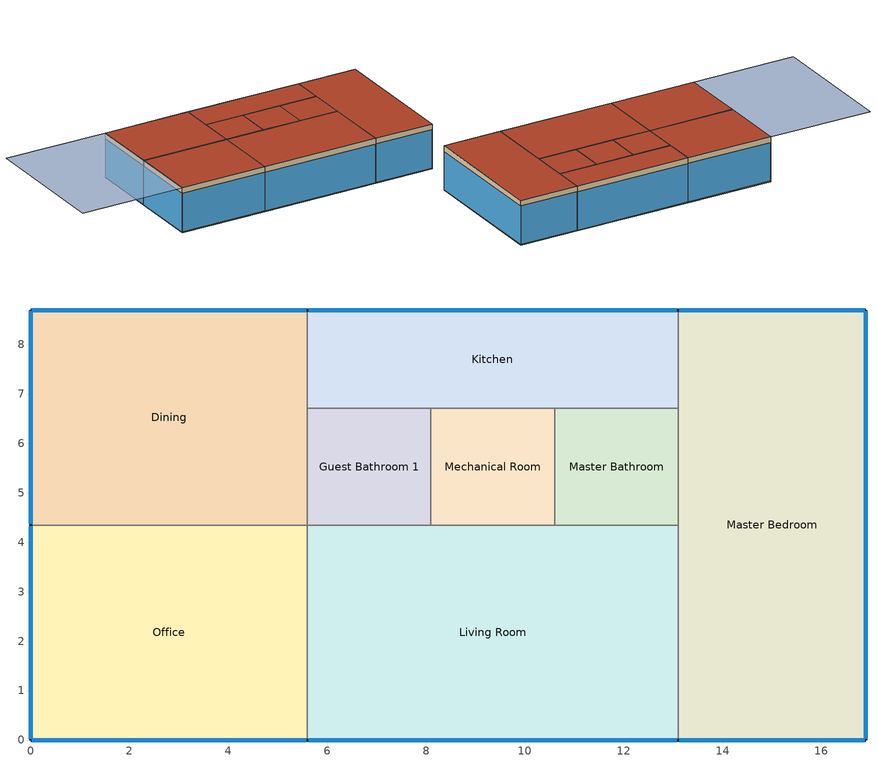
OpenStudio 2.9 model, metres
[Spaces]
Office
 floor outside: 5.6,4.35 5.6,0 0,0 0,4.35 z0.71
 wall outside: 0,4.35 0,0 5.6,0 z0.71:3.58
 wall to Living Room (Air Wall): 5.6,0 5.6,4.35 z0.71:3.58
 wall to Dining (Air Wall): 5.6,4.35 0,4.35 z0.71:3.58
 window: 0,4.32 0,0.03 z0.76:3.23; 0.03,0 5.57,0 z0.76:3.22
 roof outside: 5.6,0 5.6,4.35 0,4.35 0,0 z3.58
Living Room
 floor outside: 13.1,4.35 13.1,0 5.6,0 5.6,4.35 z0.71
 wall outside: 5.6,0 13.1,0 z0.71:3.58
 wall to Master Bathroom: 13.1,4.35 10.6,4.35 z0.71:3.58
 wall to Master Bedroom (Air Wall): 13.1,0 13.1,4.35 z0.71:3.58
 wall to Guest Bathroom 1: 8.1,4.35 5.6,4.35 z0.71:3.58
 wall to Mechanical Room: 10.6,4.35 8.1,4.35 z0.71:3.58
 window: 5.63,0 13.07,0 z0.76:3.22
 roof outside: 13.1,0 13.1,4.35 5.6,4.35 5.6,0 z3.58
Master Bedroom
 floor outside: 16.9,8.7 16.9,0 13.1,0 13.1,8.7 z0.71
 wall outside: 13.1,0 16.9,0 16.9,8.7 13.1,8.7 z0.71:3.58
 wall to Kitchen (Air Wall): 13.1,8.7 13.1,6.71 z0.71:3.58
 wall to Master Bathroom: 13.1,6.71 13.1,4.35 z0.71:3.58
 window: 16.9,0.03 16.9,8.67 z0.76:3.21; 13.13,0 16.87,0 / 16.87,8.7 13.13,8.7 z0.76:3.23
 roof outside: 16.9,0 16.9,8.7 13.1,8.7 13.1,0 z3.58
Dining
 floor outside: 5.6,8.7 5.6,4.35 0,4.35 0,8.7 z0.71
 wall outside: 5.6,8.7 0,8.7 0,4.35 z0.71:3.58
 wall to Kitchen (Air Wall): 5.6,6.71 5.6,8.7 z0.71:3.58
 wall to Guest Bathroom 1: 5.6,4.35 5.6,6.71 z0.71:3.58
 window: 0,8.67 0,4.38 z0.76:3.23; 5.57,8.7 0.03,8.7 z0.76:3.22
 roof outside: 5.6,4.35 5.6,8.7 0,8.7 0,4.35 z3.58
Guest Bathroom 1
 floor outside: 8.1,6.71 8.1,4.35 5.6,4.35 5.6,6.71 z0.71
 wall to Kitchen: 8.1,6.71 5.6,6.71 z0.71:3.58
 wall to Mechanical Room: 8.1,4.35 8.1,6.71 z0.71:3.58
 roof outside: 8.1,4.35 8.1,6.71 5.6,6.71 5.6,4.35 z3.58
Mechanical Room
 floor outside: 10.6,6.71 10.6,4.35 8.1,4.35 8.1,6.71 z0.71
 wall to Kitchen: 10.6,6.71 8.1,6.71 z0.71:3.58
 wall to Master Bathroom: 10.6,4.35 10.6,6.71 z0.71:3.58
 roof outside: 10.6,4.35 10.6,6.71 8.1,6.71 8.1,4.35 z3.58
Master Bathroom
 floor outside: 13.1,6.71 13.1,4.35 10.6,4.35 10.6,6.71 z0.71
 wall to Kitchen: 13.1,6.71 10.6,6.71 z0.71:3.58
 roof outside: 13.1,4.35 13.1,6.71 10.6,6.71 10.6,4.35 z3.58
Kitchen
 floor outside: 13.1,8.7 13.1,6.71 5.6,6.71 5.6,8.7 z0.71
 wall outside: 13.1,8.7 5.6,8.7 z0.71:3.58
 window: 13.07,8.7 5.63,8.7 z0.76:3.22
 roof outside: 13.1,6.71 13.1,8.7 5.6,8.7 5.6,6.71 z3.58
shading: 0,0 0,8.7 -6.71,8.7 -6.71,0 z3.58
[ClimateZones]
Climate Zone Institution Name 1=ASHRAE; Climate Zone Document Name 1=ANSI/ASHRAE Standard 169; Climate Zone Document Year 1=2006; Climate Zone Value 1=5A; Climate Zone Institution Name 2=CEC; Climate Zone Document Name 2=California Climate Zone Descriptions; Climate Zone Document Year 2=1995
[Building]
Building 1: Default Construction Set=189.1-2009 - CZ4-5 - MidriseApartment
[Site]
Chicago Midway Ap: Latitude {deg}=41.78; Longitude {deg}=-87.75; Time Zone {hr}=-6; Elevation {m}=186
[SizingPeriod:DesignDay] Barometric Pressure {Pa}=99110; Sky Clearness=0; Rain Indicator=0; Snow Indicator=0; Day of Month=21; Daylight Saving Time Indicator=0; Dry-Bulb Temperature Range Modifier Type=DefaultMultipliers
Name | Maximum Dry-Bulb Temperature {C} | Daily Dry-Bulb Temperature Range {deltaC} | Humidity Indicating Conditions at Maximum Dry-Bulb | Wind Speed {m/s} | Wind Direction {deg} | Month | Day Type | Humidity Indicating Type | Solar Model Indicator | ASHRAE Taub | ASHRAE Taud
Chicago Midway Ap Ann Clg .4% Condns Enth=>MDB | 31.7 | 8.8 | 79600 | 5.6 | 220 | 7 | SummerDesignDay | Enthalpy | ASHRAETau | 0.457 | 2.043
Chicago Midway Ap Ann Clg .4% Condns DP=>MDB | 29 | 8.8 | 23.9 | 5.6 | 220 | 7 | SummerDesignDay | Dewpoint | ASHRAETau | 0.457 | 2.043
Chicago Midway Ap Ann Clg .4% Condns WB=>MDB | 31.3 | 8.8 | 25.6 | 5.6 | 220 | 7 | SummerDesignDay | Wetbulb | ASHRAETau | 0.457 | 2.043
Chicago Midway Ap Ann Clg .4% Condns DB=>MWB | 33.4 | 8.8 | 23.8 | 5.6 | 220 | 7 | SummerDesignDay | Wetbulb | ASHRAETau | 0.457 | 2.043
Chicago Midway Ap Ann Htg Wind 99.6% Condns WS=>MCDB | -3.6 | 0 | -3.6 | 12.3 | 300 | 1 | WinterDesignDay | Wetbulb | ASHRAEClearSky
Chicago Midway Ap Ann Hum_n 99.6% Condns DP=>MCDB | -18 | 0 | -24.5 | 5.3 | 300 | 1 | WinterDesignDay | Dewpoint | ASHRAEClearSky
Chicago Midway Ap Ann Htg 99.6% Condns DB | -18.7 | 0 | -18.7 | 5.3 | 300 | 1 | WinterDesignDay | Wetbulb | ASHRAEClearSky
[DefaultConstructionSet]
189.1-2009 - CZ4-5 - MidriseApartment: Default Exterior Surface Constructions=Default Surface Constructions 4; Default Interior Surface Constructions=Default Surface Constructions 5; Default Ground Contact Surface Constructions=Default Surface Constructions 6; Default Exterior SubSurface Constructions=Default Sub Surface Constructions 3; Default Interior SubSurface Constructions=Default Sub Surface Constructions 4; Interior Partition Construction=Interior Partition
[DefaultSurfaceConstructions]
Name | Floor Construction | Wall Construction | Roof Ceiling Construction
Default Surface Constructions 4 | ExtSlabCarpet 4in ClimateZone 1-8 | ASHRAE 189.1-2009 ExtWall SteelFrame ClimateZone 4-8 | ASHRAE 189.1-2009 ExtRoof IEAD ClimateZone 2-5
Default Surface Constructions 5 | Interior Floor | Interior Wall | Interior Ceiling
Default Surface Constructions 6 | ExtSlabCarpet 4in ClimateZone 1-8 | ExtSlabCarpet 4in ClimateZone 1-8 | ExtSlabCarpet 4in ClimateZone 1-8
[Construction]
ExtSlabCarpet 4in ClimateZone 1-8: MAT-CC05 4 HW CONCRETE, CP02 CARPET PAD
ASHRAE 189.1-2009 ExtWall SteelFrame ClimateZone 4-8: MAT-SHEATH, Wall Insulation [39], 1/2IN Gypsum
ASHRAE 189.1-2009 ExtRoof IEAD ClimateZone 2-5: Roof Membrane, Roof Insulation [21], Metal Decking
Interior Floor: F16 Acoustic tile, F05 Ceiling air space resistance, M11 100mm lightweight concrete
Interior Wall: G01a 19mm gypsum board, F04 Wall air space resistance, G01a 19mm gypsum board
Interior Ceiling: M11 100mm lightweight concrete, F05 Ceiling air space resistance, F16 Acoustic tile
ASHRAE 189.1-2009 ExtWindow ClimateZone alt-res 4-5: Theoretical Glass [216]
Exterior Door: F08 Metal surface, I01 25mm insulation board
Interior Window: Clear 3mm
Interior Door; Interior Partition: G05 25mm wood
Air Wall: G01a 19mm gypsum board
[Material] Thermal Absorptance=0.9
Name | Roughness | Thickness {m} | Conductivity {W/m-K} | Density {kg/m3} | Specific Heat {J/kg-K} | Solar Absorptance | Visible Absorptance
MAT-CC05 4 HW CONCRETE | Rough | 0.1016 | 1.311 | 2240 | 836.8 | 0.85 | 0.85
Wall Insulation [39] | MediumRough | 0.1184 | 0.045 | 265 | 836.8 | 0.7 | 0.7
1/2IN Gypsum | Smooth | 0.0127 | 0.16 | 784.9 | 830 | 0.4 | 0.4
Roof Membrane | VeryRough | 0.0095 | 0.16 | 1121.29 | 1460 | 0.7 | 0.7
Roof Insulation [21] | MediumRough | 0.2105 | 0.049 | 265 | 836.8 | 0.7 | 0.7
Metal Decking | MediumSmooth | 0.0015 | 45.006 | 7680 | 418.4 | 0.6 | 0.6
F16 Acoustic tile | MediumSmooth | 0.0191 | 0.06 | 368 | 590 | 0.3 | 0.3
M11 100mm lightweight concrete | MediumRough | 0.1016 | 0.53 | 1280 | 840 | 0.5 | 0.5
G01a 19mm gypsum board | MediumSmooth | 0.019 | 0.16 | 800 | 1090 | 0.4 | 0.4
F08 Metal surface | Smooth | 0.0008 | 45.28 | 7824 | 500 | 0.7 | 0.7
I01 25mm insulation board | MediumRough | 0.0254 | 0.03 | 43 | 1210 | 0.6 | 0.6
G05 25mm wood | MediumSmooth | 0.0254 | 0.15 | 608 | 1630 | 0.5 | 0.5
[Material:NoMass] Roughness=Smooth; Thermal Resistance {m2-K/W}=0.1; Thermal Absorptance=0.9
Name | Solar Absorptance | Visible Absorptance
CP02 CARPET PAD | 0.8 | 0.8
MAT-SHEATH | 0.7 | 0.7
[Material:AirGap]
Name | Thermal Resistance {m2-K/W}
F05 Ceiling air space resistance | 0.18
F04 Wall air space resistance | 0.15
[DefaultSubSurfaceConstructions]
Name | Fixed Window Construction | Operable Window Construction | Door Construction | Tubular Daylight Dome Construction | Tubular Daylight Diffuser Construction
Default Sub Surface Constructions 3 | ASHRAE 189.1-2009 ExtWindow ClimateZone alt-res 4-5 | ASHRAE 189.1-2009 ExtWindow ClimateZone alt-res 4-5 | Exterior Door | Interior Window | Interior Window
Default Sub Surface Constructions 4 | Interior Window | Interior Window | Interior Door
[WindowMaterial:Glazing] Optical Data Type=SpectralAverage; Thickness {m}=0.003; Back Side Solar Reflectance at Normal Incidence=0; Back Side Visible Reflectance at Normal Incidence=0; Infrared Transmittance at Normal Incidence=0; Dirt Correction Factor for Solar and Visible Transmittance=1; Solar Diffusing=No
Name | Solar Transmittance at Normal Incidence | Front Side Solar Reflectance at Normal Incidence | Visible Transmittance at Normal Incidence | Front Side Visible Reflectance at Normal Incidence | Front Side Infrared Hemispherical Emissivity | Back Side Infrared Hemispherical Emissivity | Conductivity {W/m-K}
Theoretical Glass [216] | 0.3801 | 0.5699 | 0.5079 | 0.4421 | 0.9 | 0.9 | 0.0133
Clear 3mm | 0.837 | 0.075 | 0.898 | 0.081 | 0.84 | 0.84 | 0.9
[BuildingStory]
Building Story 1: Nominal Z Coordinate {m}=0; Nominal Floor to Floor Height {m}=2.87
[Space] Building Story=Building Story 1
Name | Space Type | Thermal Zone
Office | Space Type - Office | Thermal Zone: Office
Living Room | Space Type - Living Room | Thermal Zone: Living Room
Master Bedroom | Space Type - Bedroom | Thermal Zone: Master Bedroom
Dining | Space Type - Dining | Thermal Zone: Dining
Guest Bathroom 1 | Space Type - Bathroom | Thermal Zone: Guest Bathroom 1
Mechanical Room | Space Type - Mechanical Room | Thermal Zone: Mechanical Room
Master Bathroom | Space Type - Bathroom | Thermal Zone: Master Bathroom
Kitchen | Space Type - Kitchen | Thermal Zone: Kitchen
[DefaultScheduleSet] People Activity Level Schedule=MidriseApartment Activity; Infiltration Schedule=MidriseApartment Infil
Name | Number of People Schedule | Lighting Schedule | Electric Equipment Schedule
189.1-2009 - MidriseApartment - Apartment - CZ4-8 Schedule Set | MidriseApartment Apartment Occ | MidriseApartment Apartment Light | MidriseApartment Apartment Equip
189.1-2009 - MidriseApartment - Office - CZ4-8 Schedule Set | MidriseApartment Office Occ | MidriseApartment Office Light | MidriseApartment Office Equip
[Lights:Definition]
189.1-2009 - MidriseApartment - Office - CZ4-8 Lights Definition: Design Level Calculation Method=Watts/Area; Watts per Space Floor Area {W/m2}=10.6563
[People:Definition]
189.1-2009 - MidriseApartment - Office - CZ4-8 People Definition: Number of People Calculation Method=People/Area; People per Space Floor Area {person/m2}=0.0227119; Fraction Radiant=0.3
[ElectricEquipment:Definition]
189.1-2009 - MidriseApartment - Office - CZ4-8 Electric Equipment Definition: Design Level Calculation Method=Watts/Area; Watts per Space Floor Area {W/m2}=9.3646
[ThermostatSetpoint:DualSetpoint]
Name | Heating Setpoint Temperature Schedule | Cooling Setpoint Temperature Schedule
Thermal Zone 8 Thermostat; Thermal Zone 9 Thermostat; Thermal Zone 5 Thermostat; Thermal Zone 10 Thermostat; Thermal Zone 7 Thermostat; Thermal Zone 4 Thermostat; Thermal Zone 6 Thermostat | MidriseApartment Apartment HtgSetp | MidriseApartment Apartment ClgSetp
Thermal Zone 11 Thermostat | MidriseApartment Office HtgSetp | MidriseApartment Office ClgSetp
[DesignSpecification:OutdoorAir]
189.1-2009 - MidriseApartment - Office - CZ4-8 Ventilation: Outdoor Air Method=Sum; Outdoor Air Flow per Person {m3/s-person}=0.00943895
[SpaceType] Design Specification Outdoor Air Object=189.1-2009 - MidriseApartment - Office - CZ4-8 Ventilation; Standards Building Type=MidriseApartment; Standards Space Type=Office
Name | Default Schedule Set
Space Type - Office | 189.1-2009 - MidriseApartment - Office - CZ4-8 Schedule Set
Space Type - Bedroom; Space Type - Living Room; Space Type - Kitchen; Space Type - Dining; Space Type - Bathroom; Space Type - Mechanical Room | 189.1-2009 - MidriseApartment - Apartment - CZ4-8 Schedule Set
[Lights] Lights Definition=189.1-2009 - MidriseApartment - Office - CZ4-8 Lights Definition; Fraction Replaceable=1
Name | Space or SpaceType
189.1-2009 - MidriseApartment - Office - CZ4-8 Lights | Space Type - Office
189.1-2009 - MidriseApartment - Office - CZ4-8 Lights 2 | Space Type - Bedroom
189.1-2009 - MidriseApartment - Office - CZ4-8 Lights 3 | Space Type - Living Room
189.1-2009 - MidriseApartment - Office - CZ4-8 Lights 4 | Space Type - Kitchen
189.1-2009 - MidriseApartment - Office - CZ4-8 Lights 5 | Space Type - Dining
189.1-2009 - MidriseApartment - Office - CZ4-8 Lights 6 | Space Type - Bathroom
189.1-2009 - MidriseApartment - Office - CZ4-8 Lights 7 | Space Type - Mechanical Room
[People] People Definition=189.1-2009 - MidriseApartment - Office - CZ4-8 People Definition; Multiplier=1
Name | Space or SpaceType
189.1-2009 - MidriseApartment - Office - CZ4-8 People | Space Type - Office
189.1-2009 - MidriseApartment - Office - CZ4-8 People 2 | Space Type - Bedroom
189.1-2009 - MidriseApartment - Office - CZ4-8 People 3 | Space Type - Living Room
189.1-2009 - MidriseApartment - Office - CZ4-8 People 4 | Space Type - Kitchen
189.1-2009 - MidriseApartment - Office - CZ4-8 People 5 | Space Type - Dining
189.1-2009 - MidriseApartment - Office - CZ4-8 People 6 | Space Type - Bathroom
189.1-2009 - MidriseApartment - Office - CZ4-8 People 7 | Space Type - Mechanical Room
[SpaceInfiltration:DesignFlowRate] Design Flow Rate Calculation Method=Flow/Area; Design Flow Rate {m3/s}=0; Flow per Space Floor Area {m3/s-m2}=0.000305; Flow per Exterior Surface Area {m3/s-m2}=0
Name | Space or SpaceType
189.1-2009 - MidriseApartment - Office - CZ4-8 Infiltration | Space Type - Office
189.1-2009 - MidriseApartment - Office - CZ4-8 Infiltration 2 | Space Type - Bedroom
189.1-2009 - MidriseApartment - Office - CZ4-8 Infiltration 3 | Space Type - Living Room
189.1-2009 - MidriseApartment - Office - CZ4-8 Infiltration 4 | Space Type - Kitchen
189.1-2009 - MidriseApartment - Office - CZ4-8 Infiltration 5 | Space Type - Dining
189.1-2009 - MidriseApartment - Office - CZ4-8 Infiltration 6 | Space Type - Bathroom
189.1-2009 - MidriseApartment - Office - CZ4-8 Infiltration 7 | Space Type - Mechanical Room
[ElectricEquipment] Electric Equipment Definition=189.1-2009 - MidriseApartment - Office - CZ4-8 Electric Equipment Definition
Name | Space or SpaceType
189.1-2009 - MidriseApartment - Office - CZ4-8 Electric Equipment | Space Type - Office
189.1-2009 - MidriseApartment - Office - CZ4-8 Electric Equipment 2 | Space Type - Bedroom
189.1-2009 - MidriseApartment - Office - CZ4-8 Electric Equipment 3 | Space Type - Living Room
189.1-2009 - MidriseApartment - Office - CZ4-8 Electric Equipment 4 | Space Type - Kitchen
189.1-2009 - MidriseApartment - Office - CZ4-8 Electric Equipment 5 | Space Type - Dining
189.1-2009 - MidriseApartment - Office - CZ4-8 Electric Equipment 6 | Space Type - Bathroom
189.1-2009 - MidriseApartment - Office - CZ4-8 Electric Equipment 7 | Space Type - Mechanical Room
[Sizing:Zone] Zone Cooling Design Supply Air Temperature Input Method=SupplyAirTemperature; Zone Cooling Design Supply Air Temperature {C}=14; Zone Cooling Design Supply Air Temperature Difference {deltaC}=11.11; Zone Heating Design Supply Air Temperature Input Method=SupplyAirTemperature; Zone Heating Design Supply Air Temperature {C}=40; Zone Heating Design Supply Air Temperature Difference {deltaC}=11.11; Zone Cooling Design Supply Air Humidity Ratio {kg-H2O/kg-air}=0.0085; Zone Heating Design Supply Air Humidity Ratio {kg-H2O/kg-air}=0.008; Cooling Design Air Flow Method=DesignDay; Heating Design Air Flow Method=DesignDay; Account for Dedicated Outdoor Air System=No; Dedicated Outdoor Air System Control Strategy=NeutralSupplyAir; Dedicated Outdoor Air Low Setpoint Temperature for Design {C}=autosize; Dedicated Outdoor Air High Setpoint Temperature for Design {C}=autosize
; Thermal Zone: Master Bathroom; Thermal Zone: Kitchen; Thermal Zone: Mechanical Room; Thermal Zone: Living Room; Thermal Zone: Dining; Thermal Zone: Master Bedroom; Thermal Zone: Guest Bathroom 1; Thermal Zone: Office
[ThermalZone]
Name | Thermostat | Use Ideal Air Loads
Thermal Zone: Master Bathroom | Thermal Zone 4 Thermostat | Yes
Thermal Zone: Kitchen | Thermal Zone 5 Thermostat | Yes
Thermal Zone: Mechanical Room | Thermal Zone 6 Thermostat | No
Thermal Zone: Living Room | Thermal Zone 7 Thermostat | Yes
Thermal Zone: Dining | Thermal Zone 8 Thermostat | Yes
Thermal Zone: Master Bedroom | Thermal Zone 9 Thermostat | Yes
Thermal Zone: Guest Bathroom 1 | Thermal Zone 10 Thermostat | Yes
Thermal Zone: Office | Thermal Zone 11 Thermostat | Yes
[Schedule:Ruleset]
Name | Default Day Schedule | Summer Design Day Schedule | Winter Design Day Schedule
MidriseApartment Apartment Light | MidriseApartment Apartment Light Default Schedule | MidriseApartment Apartment Light Summer Design Day | MidriseApartment Apartment Light Winter Design Day
MidriseApartment Apartment Occ | MidriseApartment Apartment Occ Default Schedule | MidriseApartment Apartment Occ Summer Design Day | MidriseApartment Apartment Occ Winter Design Day
MidriseApartment Activity | MidriseApartment Activity Default Schedule | MidriseApartment Activity Summer Design Day | MidriseApartment Activity Winter Design Day
MidriseApartment Infil | MidriseApartment Infil Default Schedule | MidriseApartment Infil Summer Design Day | MidriseApartment Infil Winter Design Day
MidriseApartment Apartment Equip | MidriseApartment Apartment Equip Default Schedule | MidriseApartment Apartment Equip Summer Design Day | MidriseApartment Apartment Equip Winter Design Day
MidriseApartment Apartment HtgSetp | MidriseApartment Apartment HtgSetp Default Schedule | Schedule Day 5 | Schedule Day 4
MidriseApartment Apartment ClgSetp | MidriseApartment Apartment ClgSetp Default Schedule | Schedule Day 3 | Schedule Day 2
MidriseApartment Office Light | MidriseApartment Office Light Default Schedule | MidriseApartment Office Light Summer Design Day | MidriseApartment Office Light Winter Design Day
MidriseApartment Office Occ | MidriseApartment Office Occ Default Schedule | MidriseApartment Office Occ Summer Design Day | MidriseApartment Office Occ Winter Design Day
MidriseApartment Office Equip | MidriseApartment Office Equip Default Schedule | MidriseApartment Office Equip Summer Design Day | MidriseApartment Office Equip Winter Design Day
MidriseApartment Office HtgSetp | MidriseApartment Office HtgSetp Default Schedule | MidriseApartment Office HtgSetp Summer Design Day | MidriseApartment Office HtgSetp Winter Design Day
MidriseApartment Office ClgSetp | MidriseApartment Office ClgSetp Default Schedule | MidriseApartment Office ClgSetp Summer Design Day | MidriseApartment Office ClgSetp Winter Design Day
[Schedule:Day]
MidriseApartment Apartment Light Default Schedule; MidriseApartment Apartment Light Summer Design Day; MidriseApartment Apartment Light Winter Design Day: 4, 0, 0.067, 5, 0, 0.187, 6, 0, 0.394, 7, 0, 0.44, 8, 0, 0.393, 9, 0, 0.172, 15, 0, 0.119, 16, 0, 0.206, 17, 0, 0.439, 18, 0, 0.616, 19, 0, 0.829, 20, 0, 0.986, 21, 0, 1, 22, 0, 0.692, 23, 0, 0.384, 24, 0, 0.16
MidriseApartment Apartment Occ Default Schedule; MidriseApartment Apartment Occ Summer Design Day; MidriseApartment Apartment Occ Winter Design Day: 7, 0, 1, 8, 0, 0.85, 9, 0, 0.39, 16, 0, 0.25, 17, 0, 0.3, 18, 0, 0.52, 21, 0, 0.87, 24, 0, 1
MidriseApartment Activity Default Schedule; MidriseApartment Activity Summer Design Day; MidriseApartment Activity Winter Design Day: 24, 0, 120
MidriseApartment Infil Default Schedule; MidriseApartment Infil Summer Design Day; MidriseApartment Infil Winter Design Day: 24, 0, 1
MidriseApartment Apartment Equip Default Schedule; MidriseApartment Apartment Equip Summer Design Day; MidriseApartment Apartment Equip Winter Design Day: 1, 0, 0.45, 2, 0, 0.41, 3, 0, 0.39, 5, 0, 0.38, 6, 0, 0.43, 7, 0, 0.54, 8, 0, 0.65, 9, 0, 0.66, 10, 0, 0.67, 11, 0, 0.69, 12, 0, 0.7, 13, 0, 0.69, 14, 0, 0.66, 15, 0, 0.65, 16, 0, 0.68, 17, 0, 0.8, 19, 0, 1, 20, 0, 0.93, 21, 0, 0.89, 22, 0, 0.85, 23, 0, 0.71, 24, 0, 0.58
MidriseApartment Apartment HtgSetp Default Schedule; Schedule Day 5; Schedule Day 4: 24, 0, 21.1
MidriseApartment Apartment ClgSetp Default Schedule; Schedule Day 3; Schedule Day 2: 24, 0, 23.9
MidriseApartment Office Light Default Schedule; MidriseApartment Office Light Summer Design Day: 8, 0, 0.18, 12, 0, 0.9, 13, 0, 0.8, 17, 0, 0.9, 24, 0, 0.18
MidriseApartment Office Light Winter Design Day; MidriseApartment Office Light Rule 1 Day Schedule: 24, 0, 0.18
MidriseApartment Office Occ Default Schedule; MidriseApartment Office Occ Summer Design Day; MidriseApartment Office Occ Winter Design Day: 8, 0, 0, 12, 0, 1, 13, 0, 0.5, 17, 0, 1, 24, 0, 0
MidriseApartment Office Occ Rule 1 Day Schedule: 24, 0, 0
MidriseApartment Office Equip Default Schedule; MidriseApartment Office Equip Summer Design Day: 7, 0, 0.33, 8, 0, 0.5, 12, 0, 1, 13, 0, 0.94, 17, 0, 1, 18, 0, 0.5, 24, 0, 0.33
MidriseApartment Office Equip Winter Design Day; MidriseApartment Office Equip Rule 1 Day Schedule: 24, 0, 0.33
MidriseApartment Office HtgSetp Default Schedule; MidriseApartment Office HtgSetp Winter Design Day: 7, 0, 15.6, 8, 0, 18.3, 17, 0, 21.1, 18, 0, 18.3, 24, 0, 15.6
MidriseApartment Office HtgSetp Summer Design Day: 24, 0, 15.6
MidriseApartment Office ClgSetp Default Schedule; MidriseApartment Office ClgSetp Summer Design Day: 7, 0, 29.4, 8, 0, 26.7, 17, 0, 23.9, 18, 0, 26.7, 24, 0, 29.4
MidriseApartment Office ClgSetp Winter Design Day: 24, 0, 29.4
[Schedule:Rule] Rule Order=0; Apply Sunday=Yes; Apply Monday=No; Apply Tuesday=No; Apply Wednesday=No; Apply Thursday=No; Apply Friday=No; Apply Saturday=Yes; Date Specification Type=DateRange; Start Month=1; Start Day=1; End Month=12; End Day=31
Name | Schedule Ruleset | Day Schedule
MidriseApartment Office Light Rule 1 | MidriseApartment Office Light | MidriseApartment Office Light Rule 1 Day Schedule
MidriseApartment Office Occ Rule 1 | MidriseApartment Office Occ | MidriseApartment Office Occ Rule 1 Day Schedule
MidriseApartment Office Equip Rule 1 | MidriseApartment Office Equip | MidriseApartment Office Equip Rule 1 Day Schedule
